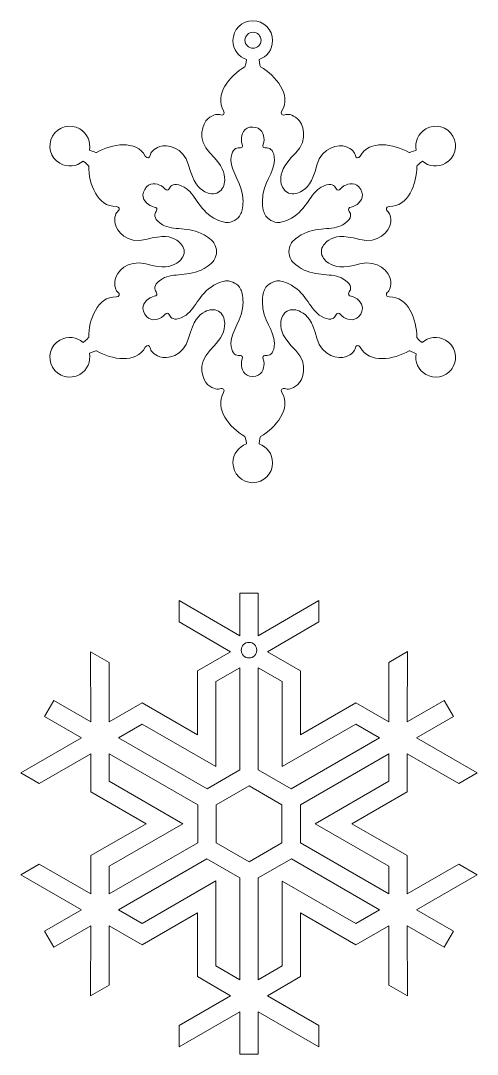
# Model space of a CAD drawing. Header units: millimetres. Extents: x -103 to 102, y -103 to 103.
# Drawn here: x -102.5 to -69.9, y -102.3 to -28.3 of the extents above; entities that cross this region are included whole.
import ezdxf

# ---------------------------------------------------------------- set-up
doc = ezdxf.new("R2010")
doc.units = ezdxf.units.MM
doc.header["$MEASUREMENT"] = 0
doc.layers.add('layer 1', color=7, linetype='Continuous')

msp = doc.modelspace()

# ---------------------------------------------------------------- linework, layer by layer
at = {"layer": 'layer 1', "color": 137, "lineweight": 9}
for points, knots in [([(-86.3741, -31.0739), (-86.4205, -31.3777), (-86.4593, -31.5846), (-86.4846, -31.5988), (-86.4846, -31.5988), (-87.5818, -32.2351), (-88.7035, -33.5896), (-88.008, -34.7518), (-88.008, -34.7518), (-87.8699, -34.9827), (-88.092, -35.0877), (-88.2087, -35.0363), (-88.2087, -35.0363), (-88.4014, -34.9516), (-88.7454, -34.9898), (-89.1282, -35.3116), (-89.1282, -35.3116), (-89.5085, -35.6318), (-89.9495, -36.7865), (-88.9974, -37.7571), (-88.9974, -37.7571), (-88.0454, -38.7278), (-87.9271, -39.1447), (-87.9333, -39.7172), (-87.9333, -39.7172), (-87.9369, -40.0288), (-88.0953, -40.4138), (-88.3779, -40.58), (-88.3779, -40.58), (-88.6602, -40.7463), (-89.0757, -40.6864), (-89.3473, -40.5334), (-89.3473, -40.5334), (-89.8461, -40.2526), (-90.1481, -39.9418), (-90.5127, -38.6319), (-90.5127, -38.6319), (-90.8774, -37.3221), (-92.0979, -37.1266), (-92.5651, -37.2959), (-92.5651, -37.2959), (-93.0354, -37.4664), (-93.2405, -37.7453), (-93.2634, -37.9546), (-93.2634, -37.9546), (-93.2772, -38.0812), (-93.4793, -38.2212), (-93.6102, -37.9859), (-93.6102, -37.9859), (-94.2688, -36.8028), (-96.0028, -37.0968), (-97.1024, -37.729), (-97.1024, -37.729), (-97.1274, -37.7437), (-97.326, -37.6739), (-97.6122, -37.5621), (-97.6122, -37.5621), (-97.493, -36.9787), (-97.7538, -36.3617), (-98.2996, -36.0466), (-98.2996, -36.0466), (-98.9815, -35.6528), (-99.8495, -35.8799), (-100.2432, -36.5618), (-100.2432, -36.5618), (-100.6369, -37.2437), (-100.3996, -38.1091), (-99.7177, -38.5027), (-99.7177, -38.5027), (-99.172, -38.8177), (-98.5071, -38.7351), (-98.0615, -38.34), (-98.0615, -38.34), (-97.8215, -38.5321), (-97.6618, -38.6693), (-97.662, -38.6983), (-97.662, -38.6983), (-97.6598, -39.9666), (-97.0476, -41.6152), (-95.6934, -41.5942), (-95.6934, -41.5942), (-95.4243, -41.59), (-95.4444, -41.8349), (-95.5472, -41.9103), (-95.5472, -41.9103), (-95.717, -42.0348), (-95.8561, -42.3518), (-95.7684, -42.8441), (-95.7684, -42.8441), (-95.6815, -43.3336), (-94.902, -44.2928), (-93.5852, -43.9537), (-93.5852, -43.9537), (-92.2686, -43.6147), (-91.8484, -43.7206), (-91.3559, -44.0124), (-91.3559, -44.0124), (-91.0877, -44.171), (-90.8335, -44.5009), (-90.8308, -44.8287), (-90.8308, -44.8287), (-90.828, -45.1563), (-91.0877, -45.4862), (-91.3559, -45.6449), (-91.3559, -45.6449), (-91.8484, -45.9365), (-92.2686, -46.0426), (-93.5852, -45.7034), (-93.5852, -45.7034), (-94.902, -45.3642), (-95.6814, -46.3236), (-95.7684, -46.813), (-95.7684, -46.813), (-95.8561, -47.3053), (-95.717, -47.6224), (-95.5472, -47.7467), (-95.5472, -47.7467), (-95.4444, -47.8223), (-95.4243, -48.0671), (-95.6935, -48.0629), (-95.6935, -48.0629), (-97.0476, -48.0417), (-97.6598, -49.6904), (-97.6621, -50.9587), (-97.6621, -50.9587), (-97.6619, -50.9878), (-97.8216, -51.1248), (-98.0617, -51.3169), (-98.0617, -51.3169), (-98.5071, -50.9221), (-99.172, -50.8393), (-99.7177, -51.1544), (-99.7177, -51.1544), (-100.3996, -51.5481), (-100.637, -52.4134), (-100.2433, -53.0953), (-100.2433, -53.0953), (-99.8497, -53.7771), (-98.9816, -54.0042), (-98.2996, -53.6105), (-98.2996, -53.6105), (-97.754, -53.2954), (-97.4931, -52.6782), (-97.6123, -52.0949), (-97.6123, -52.0949), (-97.326, -51.9832), (-97.1275, -51.9135), (-97.1025, -51.9281), (-97.1025, -51.9281), (-96.0028, -52.5603), (-94.2689, -52.8543), (-93.6102, -51.6712), (-93.6102, -51.6712), (-93.4794, -51.4358), (-93.2772, -51.5759), (-93.2634, -51.7026), (-93.2634, -51.7026), (-93.2405, -51.9119), (-93.0355, -52.1908), (-92.5653, -52.3611), (-92.5653, -52.3611), (-92.098, -52.5305), (-90.8774, -52.3351), (-90.5127, -51.0253), (-90.5127, -51.0253), (-90.1481, -49.7154), (-89.8462, -49.4047), (-89.3473, -49.1237), (-89.3473, -49.1237), (-89.0758, -48.9708), (-88.6631, -48.9155), (-88.3779, -49.0771), (-88.3779, -49.0771), (-88.0926, -49.2387), (-87.9369, -49.6285), (-87.9333, -49.9401), (-87.9333, -49.9401), (-87.9272, -50.5124), (-88.0455, -50.9294), (-88.9974, -51.9001), (-88.9974, -51.9001), (-89.9495, -52.8707), (-89.5085, -54.0255), (-89.1282, -54.3456), (-89.1282, -54.3456), (-88.7454, -54.6674), (-88.4015, -54.7058), (-88.2087, -54.621), (-88.2087, -54.621), (-88.092, -54.5695), (-87.8699, -54.6746), (-88.0082, -54.9056), (-88.0082, -54.9056), (-88.7035, -56.0675), (-87.5818, -57.4221), (-86.4846, -58.0584), (-86.4846, -58.0584), (-86.4593, -58.0726), (-86.4205, -58.2795), (-86.3741, -58.5834), (-86.3741, -58.5834), (-86.9389, -58.7718), (-87.343, -59.3064), (-87.343, -59.9364), (-87.343, -59.9364), (-87.343, -60.7237), (-86.7123, -61.362), (-85.9248, -61.362), (-85.9248, -61.362), (-85.1376, -61.362), (-84.5069, -60.7237), (-84.5069, -59.9364), (-84.5069, -59.9364), (-84.5069, -59.3064), (-84.9109, -58.7718), (-85.4758, -58.5834), (-85.4758, -58.5834), (-85.4294, -58.2795), (-85.3905, -58.0726), (-85.3653, -58.0584), (-85.3653, -58.0584), (-84.2681, -57.4221), (-83.1462, -56.0675), (-83.8417, -54.9056), (-83.8417, -54.9056), (-83.9799, -54.6746), (-83.7577, -54.5695), (-83.641, -54.621), (-83.641, -54.621), (-83.4482, -54.7058), (-83.1043, -54.6674), (-82.7217, -54.3456), (-82.7217, -54.3456), (-82.3413, -54.0255), (-81.9004, -52.8707), (-82.8524, -51.9001), (-82.8524, -51.9001), (-83.8044, -50.9294), (-83.9225, -50.5124), (-83.9164, -49.9401), (-83.9164, -49.9401), (-83.913, -49.6285), (-83.7571, -49.2387), (-83.472, -49.0771), (-83.472, -49.0771), (-83.1868, -48.9155), (-82.7741, -48.9708), (-82.5025, -49.1237), (-82.5025, -49.1237), (-82.0036, -49.4047), (-81.7016, -49.7154), (-81.3371, -51.0253), (-81.3371, -51.0253), (-80.9723, -52.3351), (-79.7519, -52.5305), (-79.2845, -52.3611), (-79.2845, -52.3611), (-78.8144, -52.1908), (-78.6094, -51.9119), (-78.5865, -51.7026), (-78.5865, -51.7026), (-78.5725, -51.5759), (-78.3705, -51.4358), (-78.2394, -51.6712), (-78.2394, -51.6712), (-77.5808, -52.8543), (-75.847, -52.5603), (-74.7474, -51.9281), (-74.7474, -51.9281), (-74.7221, -51.9132), (-74.5254, -51.9962), (-74.2436, -52.127), (-74.2436, -52.127), (-74.3471, -52.7008), (-74.0858, -53.3012), (-73.55, -53.6105), (-73.55, -53.6105), (-72.9271, -53.9702), (-72.1485, -53.8115), (-71.7186, -53.2614), (-71.7186, -53.2614), (-71.7186, -53.2614), (-71.7185, -53.2614), (-71.7185, -53.2614), (-71.7185, -53.2614), (-71.7185, -53.2614), (-71.7185, -53.2612), (-71.7185, -53.2612), (-71.7185, -53.2612), (-71.6781, -53.2093), (-71.6405, -53.1541), (-71.6065, -53.0953), (-71.6065, -53.0953), (-71.2128, -52.4134), (-71.4503, -51.5481), (-72.1321, -51.1544), (-72.1321, -51.1544), (-72.6876, -50.8338), (-73.3666, -50.9251), (-73.812, -51.3385), (-73.812, -51.3385), (-74.038, -51.133), (-74.188, -50.9875), (-74.1878, -50.9587), (-74.1878, -50.9587), (-74.19, -49.6904), (-74.8023, -48.0417), (-76.1564, -48.0629), (-76.1564, -48.0629), (-76.4256, -48.0671), (-76.4055, -47.8223), (-76.3025, -47.7467), (-76.3025, -47.7467), (-76.1327, -47.6224), (-75.9938, -47.3053), (-76.0814, -46.813), (-76.0814, -46.813), (-76.1683, -46.3236), (-76.9478, -45.3642), (-78.2645, -45.7034), (-78.2645, -45.7034), (-79.5812, -46.0426), (-80.0013, -45.9365), (-80.494, -45.6449), (-80.494, -45.6449), (-80.7622, -45.4862), (-81.0217, -45.1563), (-81.0191, -44.8287), (-81.0191, -44.8287), (-81.0163, -44.5009), (-80.7622, -44.171), (-80.494, -44.0124), (-80.494, -44.0124), (-80.0013, -43.7206), (-79.5812, -43.6147), (-78.2645, -43.9537), (-78.2645, -43.9537), (-76.9478, -44.2928), (-76.1683, -43.3336), (-76.0814, -42.8441), (-76.0814, -42.8441), (-75.9938, -42.3518), (-76.1329, -42.0348), (-76.3027, -41.9103), (-76.3027, -41.9103), (-76.4055, -41.8349), (-76.4256, -41.59), (-76.1565, -41.5942), (-76.1565, -41.5942), (-74.8023, -41.6152), (-74.1901, -39.9666), (-74.1878, -38.6983), (-74.1878, -38.6983), (-74.188, -38.6693), (-74.0284, -38.5322), (-73.7883, -38.34), (-73.7883, -38.34), (-73.3428, -38.7351), (-72.6777, -38.8177), (-72.1321, -38.5027), (-72.1321, -38.5027), (-71.4503, -38.1091), (-71.2128, -37.2437), (-71.6067, -36.5618), (-71.6067, -36.5618), (-72.0003, -35.8799), (-72.8684, -35.6528), (-73.5501, -36.0466), (-73.5501, -36.0466), (-74.0958, -36.3617), (-74.3568, -36.9787), (-74.2375, -37.5621), (-74.2375, -37.5621), (-74.5239, -37.6739), (-74.7225, -37.7437), (-74.7475, -37.729), (-74.7475, -37.729), (-75.847, -37.0968), (-77.5809, -36.8028), (-78.2396, -37.9859), (-78.2396, -37.9859), (-78.3706, -38.2212), (-78.5726, -38.0812), (-78.5865, -37.9546), (-78.5865, -37.9546), (-78.6094, -37.7453), (-78.8145, -37.4664), (-79.2845, -37.2959), (-79.2845, -37.2959), (-79.752, -37.1266), (-80.9724, -37.3221), (-81.3371, -38.6319), (-81.3371, -38.6319), (-81.7017, -39.9418), (-82.0036, -40.2526), (-82.5025, -40.5334), (-82.5025, -40.5334), (-82.7741, -40.6864), (-83.1896, -40.7463), (-83.472, -40.58), (-83.472, -40.58), (-83.7545, -40.4138), (-83.913, -40.0288), (-83.9164, -39.7172), (-83.9164, -39.7172), (-83.9225, -39.1447), (-83.8045, -38.7278), (-82.8524, -37.7571), (-82.8524, -37.7571), (-81.9004, -36.7865), (-82.3413, -35.6318), (-82.7217, -35.3116), (-82.7217, -35.3116), (-83.1044, -34.9898), (-83.4484, -34.9516), (-83.641, -35.0363), (-83.641, -35.0363), (-83.7577, -35.0877), (-83.9799, -34.9827), (-83.8418, -34.7518), (-83.8418, -34.7518), (-83.1464, -33.5896), (-84.2681, -32.2351), (-85.3653, -31.5988), (-85.3653, -31.5988), (-85.3905, -31.5846), (-85.4294, -31.3777), (-85.4758, -31.0739), (-85.4758, -31.0739), (-84.9108, -30.8855), (-84.5069, -30.3509), (-84.5069, -29.7209), (-84.5069, -29.7209), (-84.5069, -28.9336), (-85.1376, -28.2953), (-85.9248, -28.2953), (-85.9248, -28.2953), (-86.7123, -28.2953), (-87.3429, -28.9336), (-87.3429, -29.7209), (-87.3429, -29.7209), (-87.3429, -30.3509), (-86.9389, -30.8855), (-86.3741, -31.0739)], [0, 0, 0, 0, 0.0089286, 0.0089286, 0.0089286, 0.0089286, 0.0178571, 0.0178571, 0.0178571, 0.0178571, 0.0267857, 0.0267857, 0.0267857, 0.0267857, 0.0357143, 0.0357143, 0.0357143, 0.0357143, 0.0446429, 0.0446429, 0.0446429, 0.0446429, 0.0535714, 0.0535714, 0.0535714, 0.0535714, 0.0625, 0.0625, 0.0625, 0.0625, 0.0714286, 0.0714286, 0.0714286, 0.0714286, 0.0803571, 0.0803571, 0.0803571, 0.0803571, 0.0892857, 0.0892857, 0.0892857, 0.0892857, 0.0982143, 0.0982143, 0.0982143, 0.0982143, 0.1071429, 0.1071429, 0.1071429, 0.1071429, 0.1160714, 0.1160714, 0.1160714, 0.1160714, 0.125, 0.125, 0.125, 0.125, 0.1339286, 0.1339286, 0.1339286, 0.1339286, 0.1428571, 0.1428571, 0.1428571, 0.1428571, 0.1517857, 0.1517857, 0.1517857, 0.1517857, 0.1607143, 0.1607143, 0.1607143, 0.1607143, 0.1696429, 0.1696429, 0.1696429, 0.1696429, 0.1785714, 0.1785714, 0.1785714, 0.1785714, 0.1875, 0.1875, 0.1875, 0.1875, 0.1964286, 0.1964286, 0.1964286, 0.1964286, 0.2053571, 0.2053571, 0.2053571, 0.2053571, 0.2142857, 0.2142857, 0.2142857, 0.2142857, 0.2232143, 0.2232143, 0.2232143, 0.2232143, 0.2321429, 0.2321429, 0.2321429, 0.2321429, 0.2410714, 0.2410714, 0.2410714, 0.2410714, 0.25, 0.25, 0.25, 0.25, 0.2589286, 0.2589286, 0.2589286, 0.2589286, 0.2678571, 0.2678571, 0.2678571, 0.2678571, 0.2767857, 0.2767857, 0.2767857, 0.2767857, 0.2857143, 0.2857143, 0.2857143, 0.2857143, 0.2946429, 0.2946429, 0.2946429, 0.2946429, 0.3035714, 0.3035714, 0.3035714, 0.3035714, 0.3125, 0.3125, 0.3125, 0.3125, 0.3214286, 0.3214286, 0.3214286, 0.3214286, 0.3303571, 0.3303571, 0.3303571, 0.3303571, 0.3392857, 0.3392857, 0.3392857, 0.3392857, 0.3482143, 0.3482143, 0.3482143, 0.3482143, 0.3571429, 0.3571429, 0.3571429, 0.3571429, 0.3660714, 0.3660714, 0.3660714, 0.3660714, 0.375, 0.375, 0.375, 0.375, 0.3839286, 0.3839286, 0.3839286, 0.3839286, 0.3928571, 0.3928571, 0.3928571, 0.3928571, 0.4017857, 0.4017857, 0.4017857, 0.4017857, 0.4107143, 0.4107143, 0.4107143, 0.4107143, 0.4196429, 0.4196429, 0.4196429, 0.4196429, 0.4285714, 0.4285714, 0.4285714, 0.4285714, 0.4375, 0.4375, 0.4375, 0.4375, 0.4464286, 0.4464286, 0.4464286, 0.4464286, 0.4553571, 0.4553571, 0.4553571, 0.4553571, 0.4642857, 0.4642857, 0.4642857, 0.4642857, 0.4732143, 0.4732143, 0.4732143, 0.4732143, 0.4821429, 0.4821429, 0.4821429, 0.4821429, 0.4910714, 0.4910714, 0.4910714, 0.4910714, 0.5, 0.5, 0.5, 0.5, 0.5089286, 0.5089286, 0.5089286, 0.5089286, 0.5178571, 0.5178571, 0.5178571, 0.5178571, 0.5267857, 0.5267857, 0.5267857, 0.5267857, 0.5357143, 0.5357143, 0.5357143, 0.5357143, 0.5446429, 0.5446429, 0.5446429, 0.5446429, 0.5535714, 0.5535714, 0.5535714, 0.5535714, 0.5625, 0.5625, 0.5625, 0.5625, 0.5714286, 0.5714286, 0.5714286, 0.5714286, 0.5803571, 0.5803571, 0.5803571, 0.5803571, 0.5892857, 0.5892857, 0.5892857, 0.5892857, 0.5982143, 0.5982143, 0.5982143, 0.5982143, 0.6071429, 0.6071429, 0.6071429, 0.6071429, 0.6160714, 0.6160714, 0.6160714, 0.6160714, 0.625, 0.625, 0.625, 0.625, 0.6339286, 0.6339286, 0.6339286, 0.6339286, 0.6428571, 0.6428571, 0.6428571, 0.6428571, 0.6517857, 0.6517857, 0.6517857, 0.6517857, 0.6607143, 0.6607143, 0.6607143, 0.6607143, 0.6696429, 0.6696429, 0.6696429, 0.6696429, 0.6785714, 0.6785714, 0.6785714, 0.6785714, 0.6875, 0.6875, 0.6875, 0.6875, 0.6964286, 0.6964286, 0.6964286, 0.6964286, 0.7053571, 0.7053571, 0.7053571, 0.7053571, 0.7142857, 0.7142857, 0.7142857, 0.7142857, 0.7232143, 0.7232143, 0.7232143, 0.7232143, 0.7321429, 0.7321429, 0.7321429, 0.7321429, 0.7410714, 0.7410714, 0.7410714, 0.7410714, 0.75, 0.75, 0.75, 0.75, 0.7589286, 0.7589286, 0.7589286, 0.7589286, 0.7678571, 0.7678571, 0.7678571, 0.7678571, 0.7767857, 0.7767857, 0.7767857, 0.7767857, 0.7857143, 0.7857143, 0.7857143, 0.7857143, 0.7946429, 0.7946429, 0.7946429, 0.7946429, 0.8035714, 0.8035714, 0.8035714, 0.8035714, 0.8125, 0.8125, 0.8125, 0.8125, 0.8214286, 0.8214286, 0.8214286, 0.8214286, 0.8303571, 0.8303571, 0.8303571, 0.8303571, 0.8392857, 0.8392857, 0.8392857, 0.8392857, 0.8482143, 0.8482143, 0.8482143, 0.8482143, 0.8571429, 0.8571429, 0.8571429, 0.8571429, 0.8660714, 0.8660714, 0.8660714, 0.8660714, 0.875, 0.875, 0.875, 0.875, 0.8839286, 0.8839286, 0.8839286, 0.8839286, 0.8928571, 0.8928571, 0.8928571, 0.8928571, 0.9017857, 0.9017857, 0.9017857, 0.9017857, 0.9107143, 0.9107143, 0.9107143, 0.9107143, 0.9196429, 0.9196429, 0.9196429, 0.9196429, 0.9285714, 0.9285714, 0.9285714, 0.9285714, 0.9375, 0.9375, 0.9375, 0.9375, 0.9464286, 0.9464286, 0.9464286, 0.9464286, 0.9553571, 0.9553571, 0.9553571, 0.9553571, 0.9642857, 0.9642857, 0.9642857, 0.9642857, 0.9732143, 0.9732143, 0.9732143, 0.9732143, 0.9821429, 0.9821429, 0.9821429, 0.9821429, 1, 1, 1, 1]), ([(-85.9076, -29.1244), (-85.5911, -29.1244), (-85.3344, -29.3811), (-85.3344, -29.6976), (-85.3344, -29.6976), (-85.3344, -30.0142), (-85.5911, -30.2707), (-85.9076, -30.2707), (-85.9076, -30.2707), (-86.2242, -30.2707), (-86.4809, -30.0142), (-86.4809, -29.6976), (-86.4809, -29.6976), (-86.4809, -29.3811), (-86.2242, -29.1244), (-85.9076, -29.1244)], [0, 0, 0, 0, 0.2, 0.2, 0.2, 0.2, 0.4, 0.4, 0.4, 0.4, 0.6, 0.6, 0.6, 0.6, 1, 1, 1, 1]), ([(-83.18, -45.417), (-83.18, -45.417), (-83.18, -45.417), (-83.18, -45.417), (-83.18, -45.417), (-83.1102, -45.5276), (-82.8726, -45.796), (-82.4594, -46.0324), (-82.4594, -46.0324), (-81.3362, -46.6756), (-80.2542, -46.2998), (-79.475, -46.7621), (-79.475, -46.7621), (-78.901, -47.1028), (-78.8638, -47.436), (-78.9776, -47.6366), (-78.9776, -47.6366), (-79.0355, -47.7389), (-79.1065, -47.8295), (-79.0646, -47.922), (-79.0646, -47.922), (-79.0132, -48.0356), (-78.8161, -48.0024), (-78.5912, -48.1311), (-78.5912, -48.1311), (-78.2556, -48.3229), (-77.8763, -48.7328), (-78.2023, -49.2899), (-78.2023, -49.2899), (-78.5284, -49.8472), (-79.0663, -49.7272), (-79.4002, -49.5326), (-79.4002, -49.5326), (-79.6242, -49.4019), (-79.694, -49.2149), (-79.8182, -49.227), (-79.8182, -49.227), (-79.9191, -49.237), (-79.9622, -49.3438), (-80.0217, -49.4449), (-80.0217, -49.4449), (-80.1386, -49.6441), (-80.4457, -49.7785), (-81.0277, -49.4516), (-81.0277, -49.4516), (-81.8178, -49.008), (-82.0333, -47.883), (-83.1518, -47.2319), (-83.1518, -47.2319), (-83.5634, -46.9924), (-83.9146, -46.9208), (-84.0452, -46.9155), (-84.0452, -46.9155), (-84.2544, -46.9071), (-84.4579, -46.9726), (-84.6347, -47.0714), (-84.6347, -47.0714), (-84.8112, -47.1704), (-84.967, -47.3185), (-85.0644, -47.504), (-85.0644, -47.504), (-85.1251, -47.6198), (-85.2388, -47.9598), (-85.2371, -48.4357), (-85.2371, -48.4357), (-85.2324, -49.73), (-84.366, -50.4793), (-84.3768, -51.3852), (-84.3768, -51.3852), (-84.3849, -52.0527), (-84.6548, -52.2516), (-84.8855, -52.2531), (-84.8855, -52.2531), (-85.003, -52.2542), (-85.1169, -52.238), (-85.1761, -52.3205), (-85.1761, -52.3205), (-85.2486, -52.4219), (-85.1214, -52.5759), (-85.1204, -52.8351), (-85.1204, -52.8351), (-85.1188, -53.2216), (-85.2839, -53.7551), (-85.9296, -53.7514), (-85.9296, -53.7514), (-86.575, -53.7474), (-86.7403, -53.2217), (-86.7387, -52.8351), (-86.7387, -52.8351), (-86.7376, -52.5759), (-86.6104, -52.4219), (-86.683, -52.3205), (-86.683, -52.3205), (-86.7421, -52.238), (-86.8561, -52.2542), (-86.9736, -52.2531), (-86.9736, -52.2531), (-87.2043, -52.2516), (-87.4743, -52.0527), (-87.4822, -51.3852), (-87.4822, -51.3852), (-87.4931, -50.4793), (-86.6266, -49.73), (-86.622, -48.4357), (-86.622, -48.4357), (-86.6202, -47.9598), (-86.7339, -47.6198), (-86.7947, -47.504), (-86.7947, -47.504), (-86.8921, -47.3185), (-87.0504, -47.175), (-87.2245, -47.0714), (-87.2245, -47.0714), (-87.3985, -46.9681), (-87.6047, -46.9071), (-87.814, -46.9155), (-87.814, -46.9155), (-87.9445, -46.9208), (-88.2959, -46.9924), (-88.7073, -47.2319), (-88.7073, -47.2319), (-89.8257, -47.8831), (-90.0414, -49.008), (-90.8314, -49.4516), (-90.8314, -49.4516), (-91.4133, -49.7785), (-91.7205, -49.6441), (-91.8375, -49.4451), (-91.8375, -49.4451), (-91.8969, -49.3438), (-91.94, -49.237), (-92.041, -49.227), (-92.041, -49.227), (-92.1651, -49.2149), (-92.2348, -49.4021), (-92.4588, -49.5326), (-92.4588, -49.5326), (-92.7928, -49.7273), (-93.3374, -49.8509), (-93.6568, -49.29), (-93.6568, -49.29), (-93.9762, -48.7288), (-93.6035, -48.3231), (-93.2679, -48.1311), (-93.2679, -48.1311), (-93.043, -48.0025), (-92.8459, -48.0356), (-92.7945, -47.9222), (-92.7945, -47.9222), (-92.7525, -47.8295), (-92.8234, -47.739), (-92.8815, -47.6368), (-92.8815, -47.6368), (-92.9954, -47.4361), (-92.9581, -47.1028), (-92.3841, -46.7621), (-92.3841, -46.7621), (-91.6048, -46.2998), (-90.523, -46.6756), (-89.3997, -46.0324), (-89.3997, -46.0324), (-88.9866, -45.796), (-88.7489, -45.5276), (-88.6791, -45.417), (-88.6791, -45.417), (-88.5672, -45.2401), (-88.522, -45.0311), (-88.5194, -44.8287), (-88.5194, -44.8287), (-88.5167, -44.6261), (-88.5672, -44.4171), (-88.6791, -44.2402), (-88.6791, -44.2402), (-88.7489, -44.1296), (-88.9866, -43.8613), (-89.3997, -43.6248), (-89.3997, -43.6248), (-90.5229, -42.9817), (-91.6048, -43.3574), (-92.384, -42.8949), (-92.384, -42.8949), (-92.9581, -42.5544), (-92.9954, -42.2213), (-92.8815, -42.0206), (-92.8815, -42.0206), (-92.8234, -41.9183), (-92.7525, -41.8277), (-92.7945, -41.7352), (-92.7945, -41.7352), (-92.8459, -41.6217), (-93.043, -41.6548), (-93.2679, -41.5261), (-93.2679, -41.5261), (-93.6035, -41.3343), (-93.983, -40.9245), (-93.6568, -40.3673), (-93.6568, -40.3673), (-93.3307, -39.8102), (-92.7928, -39.9301), (-92.4588, -40.1246), (-92.4588, -40.1246), (-92.2348, -40.2551), (-92.1651, -40.4423), (-92.041, -40.4301), (-92.041, -40.4301), (-91.94, -40.4203), (-91.8969, -40.3134), (-91.8375, -40.2122), (-91.8375, -40.2122), (-91.7205, -40.0132), (-91.4134, -39.8789), (-90.8314, -40.2057), (-90.8314, -40.2057), (-90.0414, -40.6492), (-89.8257, -41.7741), (-88.7073, -42.4253), (-88.7073, -42.4253), (-88.2959, -42.6648), (-87.9445, -42.7364), (-87.814, -42.7417), (-87.814, -42.7417), (-87.6048, -42.7501), (-87.4011, -42.6846), (-87.2245, -42.5857), (-87.2245, -42.5857), (-87.048, -42.4867), (-86.8921, -42.3386), (-86.7947, -42.1533), (-86.7947, -42.1533), (-86.7339, -42.0376), (-86.6203, -41.6974), (-86.622, -41.2215), (-86.622, -41.2215), (-86.6266, -39.9272), (-87.4931, -39.1779), (-87.4822, -38.272), (-87.4822, -38.272), (-87.4743, -37.6046), (-87.2043, -37.4057), (-86.9736, -37.4041), (-86.9736, -37.4041), (-86.8561, -37.4032), (-86.7421, -37.4193), (-86.683, -37.3367), (-86.683, -37.3367), (-86.6104, -37.2354), (-86.7376, -37.0813), (-86.7387, -36.8222), (-86.7387, -36.8222), (-86.7403, -36.4356), (-86.575, -35.9021), (-85.9296, -35.9058), (-85.9296, -35.9058), (-85.2839, -35.9098), (-85.1189, -36.4356), (-85.1204, -36.8222), (-85.1204, -36.8222), (-85.1214, -37.0813), (-85.2486, -37.2354), (-85.1761, -37.3367), (-85.1761, -37.3367), (-85.1169, -37.4193), (-85.003, -37.4032), (-84.8855, -37.4041), (-84.8855, -37.4041), (-84.6549, -37.4057), (-84.3849, -37.6046), (-84.3768, -38.272), (-84.3768, -38.272), (-84.366, -39.1779), (-85.2324, -39.9272), (-85.2371, -41.2215), (-85.2371, -41.2215), (-85.2389, -41.6974), (-85.1251, -42.0376), (-85.0644, -42.1533), (-85.0644, -42.1533), (-84.967, -42.3386), (-84.8085, -42.4822), (-84.6347, -42.5857), (-84.6347, -42.5857), (-84.4607, -42.6891), (-84.2544, -42.7501), (-84.0452, -42.7417), (-84.0452, -42.7417), (-83.9146, -42.7364), (-83.5634, -42.6648), (-83.1518, -42.4253), (-83.1518, -42.4253), (-82.0335, -41.7741), (-81.8178, -40.6492), (-81.0277, -40.2055), (-81.0277, -40.2055), (-80.4458, -39.8788), (-80.1387, -40.0131), (-80.0217, -40.2122), (-80.0217, -40.2122), (-79.9622, -40.3133), (-79.9192, -40.4203), (-79.8182, -40.4301), (-79.8182, -40.4301), (-79.6942, -40.4423), (-79.6242, -40.2551), (-79.4004, -40.1245), (-79.4004, -40.1245), (-79.0664, -39.9299), (-78.5218, -39.8062), (-78.2023, -40.3672), (-78.2023, -40.3672), (-77.8829, -40.9282), (-78.2556, -41.3342), (-78.5912, -41.526), (-78.5912, -41.526), (-78.8162, -41.6548), (-79.0133, -41.6216), (-79.0646, -41.735), (-79.0646, -41.735), (-79.1067, -41.8277), (-79.0355, -41.9182), (-78.9776, -42.0204), (-78.9776, -42.0204), (-78.8638, -42.2211), (-78.901, -42.5544), (-79.475, -42.8949), (-79.475, -42.8949), (-80.2543, -43.3572), (-81.3362, -42.9817), (-82.4594, -43.6247), (-82.4594, -43.6247), (-82.8726, -43.8613), (-83.1102, -44.1296), (-83.18, -44.2402), (-83.18, -44.2402), (-83.292, -44.4171), (-83.3371, -44.6261), (-83.3397, -44.8287), (-83.3397, -44.8287), (-83.3424, -45.0311), (-83.292, -45.2401), (-83.18, -45.417)], [0, 0, 0, 0, 0.0116279, 0.0116279, 0.0116279, 0.0116279, 0.0232558, 0.0232558, 0.0232558, 0.0232558, 0.0348837, 0.0348837, 0.0348837, 0.0348837, 0.0465116, 0.0465116, 0.0465116, 0.0465116, 0.0581395, 0.0581395, 0.0581395, 0.0581395, 0.0697674, 0.0697674, 0.0697674, 0.0697674, 0.0813953, 0.0813953, 0.0813953, 0.0813953, 0.0930233, 0.0930233, 0.0930233, 0.0930233, 0.1046512, 0.1046512, 0.1046512, 0.1046512, 0.1162791, 0.1162791, 0.1162791, 0.1162791, 0.127907, 0.127907, 0.127907, 0.127907, 0.1395349, 0.1395349, 0.1395349, 0.1395349, 0.1511628, 0.1511628, 0.1511628, 0.1511628, 0.1627907, 0.1627907, 0.1627907, 0.1627907, 0.1744186, 0.1744186, 0.1744186, 0.1744186, 0.1860465, 0.1860465, 0.1860465, 0.1860465, 0.1976744, 0.1976744, 0.1976744, 0.1976744, 0.2093023, 0.2093023, 0.2093023, 0.2093023, 0.2209302, 0.2209302, 0.2209302, 0.2209302, 0.2325581, 0.2325581, 0.2325581, 0.2325581, 0.244186, 0.244186, 0.244186, 0.244186, 0.255814, 0.255814, 0.255814, 0.255814, 0.2674419, 0.2674419, 0.2674419, 0.2674419, 0.2790698, 0.2790698, 0.2790698, 0.2790698, 0.2906977, 0.2906977, 0.2906977, 0.2906977, 0.3023256, 0.3023256, 0.3023256, 0.3023256, 0.3139535, 0.3139535, 0.3139535, 0.3139535, 0.3255814, 0.3255814, 0.3255814, 0.3255814, 0.3372093, 0.3372093, 0.3372093, 0.3372093, 0.3488372, 0.3488372, 0.3488372, 0.3488372, 0.3604651, 0.3604651, 0.3604651, 0.3604651, 0.372093, 0.372093, 0.372093, 0.372093, 0.3837209, 0.3837209, 0.3837209, 0.3837209, 0.3953488, 0.3953488, 0.3953488, 0.3953488, 0.4069767, 0.4069767, 0.4069767, 0.4069767, 0.4186047, 0.4186047, 0.4186047, 0.4186047, 0.4302326, 0.4302326, 0.4302326, 0.4302326, 0.4418605, 0.4418605, 0.4418605, 0.4418605, 0.4534884, 0.4534884, 0.4534884, 0.4534884, 0.4651163, 0.4651163, 0.4651163, 0.4651163, 0.4767442, 0.4767442, 0.4767442, 0.4767442, 0.4883721, 0.4883721, 0.4883721, 0.4883721, 0.5, 0.5, 0.5, 0.5, 0.5116279, 0.5116279, 0.5116279, 0.5116279, 0.5232558, 0.5232558, 0.5232558, 0.5232558, 0.5348837, 0.5348837, 0.5348837, 0.5348837, 0.5465116, 0.5465116, 0.5465116, 0.5465116, 0.5581395, 0.5581395, 0.5581395, 0.5581395, 0.5697674, 0.5697674, 0.5697674, 0.5697674, 0.5813953, 0.5813953, 0.5813953, 0.5813953, 0.5930233, 0.5930233, 0.5930233, 0.5930233, 0.6046512, 0.6046512, 0.6046512, 0.6046512, 0.6162791, 0.6162791, 0.6162791, 0.6162791, 0.627907, 0.627907, 0.627907, 0.627907, 0.6395349, 0.6395349, 0.6395349, 0.6395349, 0.6511628, 0.6511628, 0.6511628, 0.6511628, 0.6627907, 0.6627907, 0.6627907, 0.6627907, 0.6744186, 0.6744186, 0.6744186, 0.6744186, 0.6860465, 0.6860465, 0.6860465, 0.6860465, 0.6976744, 0.6976744, 0.6976744, 0.6976744, 0.7093023, 0.7093023, 0.7093023, 0.7093023, 0.7209302, 0.7209302, 0.7209302, 0.7209302, 0.7325581, 0.7325581, 0.7325581, 0.7325581, 0.744186, 0.744186, 0.744186, 0.744186, 0.755814, 0.755814, 0.755814, 0.755814, 0.7674419, 0.7674419, 0.7674419, 0.7674419, 0.7790698, 0.7790698, 0.7790698, 0.7790698, 0.7906977, 0.7906977, 0.7906977, 0.7906977, 0.8023256, 0.8023256, 0.8023256, 0.8023256, 0.8139535, 0.8139535, 0.8139535, 0.8139535, 0.8255814, 0.8255814, 0.8255814, 0.8255814, 0.8372093, 0.8372093, 0.8372093, 0.8372093, 0.8488372, 0.8488372, 0.8488372, 0.8488372, 0.8604651, 0.8604651, 0.8604651, 0.8604651, 0.872093, 0.872093, 0.872093, 0.872093, 0.8837209, 0.8837209, 0.8837209, 0.8837209, 0.8953488, 0.8953488, 0.8953488, 0.8953488, 0.9069767, 0.9069767, 0.9069767, 0.9069767, 0.9186047, 0.9186047, 0.9186047, 0.9186047, 0.9302326, 0.9302326, 0.9302326, 0.9302326, 0.9418605, 0.9418605, 0.9418605, 0.9418605, 0.9534884, 0.9534884, 0.9534884, 0.9534884, 0.9651163, 0.9651163, 0.9651163, 0.9651163, 0.9767442, 0.9767442, 0.9767442, 0.9767442, 1, 1, 1, 1])]:
    msp.add_open_spline(points, degree=3, knots=knots, dxfattribs=at)
at = {"layer": 'layer 1', "color": 115, "lineweight": 9}
for points, knots in [([(-69.863, -89.4221), (-69.863, -89.4221), (-71.1886, -88.6594), (-71.1886, -88.6594), (-71.1886, -88.6594), (-71.1886, -88.6594), (-74.8761, -90.7817), (-74.8761, -90.7817), (-74.8761, -90.7817), (-74.8761, -90.7817), (-74.8805, -88.0547), (-74.8805, -88.0547), (-74.8805, -88.0547), (-74.8805, -88.0547), (-74.8816, -88.0547), (-74.8816, -88.0547), (-74.8816, -88.0547), (-74.8816, -88.0547), (-74.8794, -88.0508), (-74.8794, -88.0508), (-74.8794, -88.0508), (-74.8794, -88.0508), (-78.8319, -85.7687), (-78.8319, -85.7687), (-78.8319, -85.7687), (-78.8319, -85.7687), (-74.8794, -83.4866), (-74.8794, -83.4866), (-74.8794, -83.4866), (-74.8794, -83.4866), (-74.8816, -83.4828), (-74.8816, -83.4828), (-74.8816, -83.4828), (-74.8816, -83.4828), (-74.8805, -83.4828), (-74.8805, -83.4828), (-74.8805, -83.4828), (-74.8805, -83.4828), (-74.8763, -80.7559), (-74.8763, -80.7559), (-74.8763, -80.7559), (-74.8763, -80.7559), (-71.1886, -82.878), (-71.1886, -82.878), (-71.1886, -82.878), (-71.1886, -82.878), (-69.8631, -82.1153), (-69.8631, -82.1153), (-69.8631, -82.1153), (-69.8631, -82.1153), (-74.2123, -79.6133), (-74.2123, -79.6133), (-74.2123, -79.6133), (-74.2123, -79.6133), (-71.5746, -78.0906), (-71.5746, -78.0906), (-71.5746, -78.0906), (-71.5746, -78.0906), (-72.2348, -76.9469), (-72.2348, -76.9469), (-72.2348, -76.9469), (-72.2348, -76.9469), (-74.8726, -78.4698), (-74.8726, -78.4698), (-74.8726, -78.4698), (-74.8726, -78.4698), (-74.8647, -73.4522), (-74.8647, -73.4522), (-74.8647, -73.4522), (-74.8647, -73.4522), (-76.188, -74.2189), (-76.188, -74.2189), (-76.188, -74.2189), (-76.188, -74.2189), (-76.1939, -78.4735), (-76.1939, -78.4735), (-76.1939, -78.4735), (-76.1939, -78.4735), (-78.5576, -77.1138), (-78.5576, -77.1138), (-78.5576, -77.1138), (-78.5576, -77.1138), (-78.5582, -77.1147), (-78.5582, -77.1147), (-78.5582, -77.1147), (-78.5582, -77.1147), (-78.5604, -77.1108), (-78.5604, -77.1108), (-78.5604, -77.1108), (-78.5604, -77.1108), (-82.5131, -79.3929), (-82.5131, -79.3929), (-82.5131, -79.3929), (-82.5131, -79.3929), (-82.5131, -74.829), (-82.5131, -74.829), (-82.5131, -74.829), (-82.5131, -74.829), (-82.5177, -74.829), (-82.5177, -74.829), (-82.5177, -74.829), (-82.5177, -74.829), (-82.5171, -74.8279), (-82.5171, -74.8279), (-82.5171, -74.8279), (-82.5171, -74.8279), (-84.8766, -73.4608), (-84.8766, -73.4608), (-84.8766, -73.4608), (-84.8766, -73.4608), (-81.195, -71.3282), (-81.195, -71.3282), (-81.195, -71.3282), (-81.195, -71.3282), (-81.1927, -69.7991), (-81.1927, -69.7991), (-81.1927, -69.7991), (-81.1927, -69.7991), (-85.534, -72.3146), (-85.534, -72.3146), (-85.534, -72.3146), (-85.534, -72.3146), (-85.534, -69.2688), (-85.534, -69.2688), (-85.534, -69.2688), (-85.534, -69.2688), (-86.8544, -69.2688), (-86.8544, -69.2688), (-86.8544, -69.2688), (-86.8544, -69.2688), (-86.8544, -72.3146), (-86.8544, -72.3146), (-86.8544, -72.3146), (-86.8544, -72.3146), (-91.1957, -69.7991), (-91.1957, -69.7991), (-91.1957, -69.7991), (-91.1957, -69.7991), (-91.1935, -71.3282), (-91.1935, -71.3282), (-91.1935, -71.3282), (-91.1935, -71.3282), (-87.5119, -73.4608), (-87.5119, -73.4608), (-87.5119, -73.4608), (-87.5119, -73.4608), (-89.8713, -74.8279), (-89.8713, -74.8279), (-89.8713, -74.8279), (-89.8713, -74.8279), (-89.8707, -74.829), (-89.8707, -74.829), (-89.8707, -74.829), (-89.8707, -74.829), (-89.8752, -74.829), (-89.8752, -74.829), (-89.8752, -74.829), (-89.8752, -74.829), (-89.8752, -79.393), (-89.8752, -79.393), (-89.8752, -79.393), (-89.8752, -79.393), (-93.828, -77.1109), (-93.828, -77.1109), (-93.828, -77.1109), (-93.828, -77.1109), (-93.8302, -77.1148), (-93.8302, -77.1148), (-93.8302, -77.1148), (-93.8302, -77.1148), (-93.8309, -77.1139), (-93.8309, -77.1139), (-93.8309, -77.1139), (-93.8309, -77.1139), (-96.1945, -78.4736), (-96.1945, -78.4736), (-96.1945, -78.4736), (-96.1945, -78.4736), (-96.2004, -74.2191), (-96.2004, -74.2191), (-96.2004, -74.2191), (-96.2004, -74.2191), (-97.5238, -73.4525), (-97.5238, -73.4525), (-97.5238, -73.4525), (-97.5238, -73.4525), (-97.5158, -78.4699), (-97.5158, -78.4699), (-97.5158, -78.4699), (-97.5158, -78.4699), (-100.1536, -76.9472), (-100.1536, -76.9472), (-100.1536, -76.9472), (-100.1536, -76.9472), (-100.8138, -78.0906), (-100.8138, -78.0906), (-100.8138, -78.0906), (-100.8138, -78.0906), (-98.176, -79.6134), (-98.176, -79.6134), (-98.176, -79.6134), (-98.176, -79.6134), (-102.5252, -82.1154), (-102.5252, -82.1154), (-102.5252, -82.1154), (-102.5252, -82.1154), (-101.1998, -82.8781), (-101.1998, -82.8781), (-101.1998, -82.8781), (-101.1998, -82.8781), (-97.5123, -80.756), (-97.5123, -80.756), (-97.5123, -80.756), (-97.5123, -80.756), (-97.5079, -83.4829), (-97.5079, -83.4829), (-97.5079, -83.4829), (-97.5079, -83.4829), (-97.5068, -83.4829), (-97.5068, -83.4829), (-97.5068, -83.4829), (-97.5068, -83.4829), (-97.509, -83.4868), (-97.509, -83.4868), (-97.509, -83.4868), (-97.509, -83.4868), (-93.5564, -85.7689), (-93.5564, -85.7689), (-93.5564, -85.7689), (-93.5564, -85.7689), (-97.509, -88.0508), (-97.509, -88.0508), (-97.509, -88.0508), (-97.509, -88.0508), (-97.5068, -88.0547), (-97.5068, -88.0547), (-97.5068, -88.0547), (-97.5068, -88.0547), (-97.5079, -88.0547), (-97.5079, -88.0547), (-97.5079, -88.0547), (-97.5079, -88.0547), (-97.5123, -90.7817), (-97.5123, -90.7817), (-97.5123, -90.7817), (-97.5123, -90.7817), (-101.1998, -88.6595), (-101.1998, -88.6595), (-101.1998, -88.6595), (-101.1998, -88.6595), (-102.5252, -89.4222), (-102.5252, -89.4222), (-102.5252, -89.4222), (-102.5252, -89.4222), (-98.176, -91.9243), (-98.176, -91.9243), (-98.176, -91.9243), (-98.176, -91.9243), (-100.8138, -93.447), (-100.8138, -93.447), (-100.8138, -93.447), (-100.8138, -93.447), (-100.1536, -94.5906), (-100.1536, -94.5906), (-100.1536, -94.5906), (-100.1536, -94.5906), (-97.5158, -93.0677), (-97.5158, -93.0677), (-97.5158, -93.0677), (-97.5158, -93.0677), (-97.5238, -98.0851), (-97.5238, -98.0851), (-97.5238, -98.0851), (-97.5238, -98.0851), (-96.2004, -97.3186), (-96.2004, -97.3186), (-96.2004, -97.3186), (-96.2004, -97.3186), (-96.1945, -93.064), (-96.1945, -93.064), (-96.1945, -93.064), (-96.1945, -93.064), (-93.8309, -94.4237), (-93.8309, -94.4237), (-93.8309, -94.4237), (-93.8309, -94.4237), (-93.8302, -94.4228), (-93.8302, -94.4228), (-93.8302, -94.4228), (-93.8302, -94.4228), (-93.828, -94.4267), (-93.828, -94.4267), (-93.828, -94.4267), (-93.828, -94.4267), (-89.8752, -92.1447), (-89.8752, -92.1447), (-89.8752, -92.1447), (-89.8752, -92.1447), (-89.8752, -96.7088), (-89.8752, -96.7088), (-89.8752, -96.7088), (-89.8752, -96.7088), (-89.8707, -96.7088), (-89.8707, -96.7088), (-89.8707, -96.7088), (-89.8707, -96.7088), (-89.8713, -96.7099), (-89.8713, -96.7099), (-89.8713, -96.7099), (-89.8713, -96.7099), (-87.5119, -98.0769), (-87.5119, -98.0769), (-87.5119, -98.0769), (-87.5119, -98.0769), (-91.1934, -100.2093), (-91.1934, -100.2093), (-91.1934, -100.2093), (-91.1934, -100.2093), (-91.1957, -101.7388), (-91.1957, -101.7388), (-91.1957, -101.7388), (-91.1957, -101.7388), (-86.8544, -99.2231), (-86.8544, -99.2231), (-86.8544, -99.2231), (-86.8544, -99.2231), (-86.8544, -102.2688), (-86.8544, -102.2688), (-86.8544, -102.2688), (-86.8544, -102.2688), (-85.534, -102.2688), (-85.534, -102.2688), (-85.534, -102.2688), (-85.534, -102.2688), (-85.534, -99.2231), (-85.534, -99.2231), (-85.534, -99.2231), (-85.534, -99.2231), (-81.1925, -101.7387), (-81.1925, -101.7387), (-81.1925, -101.7387), (-81.1925, -101.7387), (-81.1949, -100.2093), (-81.1949, -100.2093), (-81.1949, -100.2093), (-81.1949, -100.2093), (-84.8765, -98.0769), (-84.8765, -98.0769), (-84.8765, -98.0769), (-84.8765, -98.0769), (-82.5171, -96.7097), (-82.5171, -96.7097), (-82.5171, -96.7097), (-82.5171, -96.7097), (-82.5176, -96.7088), (-82.5176, -96.7088), (-82.5176, -96.7088), (-82.5176, -96.7088), (-82.513, -96.7088), (-82.513, -96.7088), (-82.513, -96.7088), (-82.513, -96.7088), (-82.513, -92.1447), (-82.513, -92.1447), (-82.513, -92.1447), (-82.513, -92.1447), (-78.5604, -94.4267), (-78.5604, -94.4267), (-78.5604, -94.4267), (-78.5604, -94.4267), (-78.558, -94.4228), (-78.558, -94.4228), (-78.558, -94.4228), (-78.558, -94.4228), (-78.5575, -94.4237), (-78.5575, -94.4237), (-78.5575, -94.4237), (-78.5575, -94.4237), (-76.1939, -93.064), (-76.1939, -93.064), (-76.1939, -93.064), (-76.1939, -93.064), (-76.1878, -97.3186), (-76.1878, -97.3186), (-76.1878, -97.3186), (-76.1878, -97.3186), (-74.8646, -98.0851), (-74.8646, -98.0851), (-74.8646, -98.0851), (-74.8646, -98.0851), (-74.8726, -93.0677), (-74.8726, -93.0677), (-74.8726, -93.0677), (-74.8726, -93.0677), (-72.2347, -94.5904), (-72.2347, -94.5904), (-72.2347, -94.5904), (-72.2347, -94.5904), (-71.5746, -93.447), (-71.5746, -93.447), (-71.5746, -93.447), (-71.5746, -93.447), (-74.2123, -91.9242), (-74.2123, -91.9242), (-74.2123, -91.9242), (-74.2123, -91.9242), (-69.863, -89.4221), (-69.863, -89.4221)], [0, 0, 0, 0, 0.0097087, 0.0097087, 0.0097087, 0.0097087, 0.0194175, 0.0194175, 0.0194175, 0.0194175, 0.0291262, 0.0291262, 0.0291262, 0.0291262, 0.038835, 0.038835, 0.038835, 0.038835, 0.0485437, 0.0485437, 0.0485437, 0.0485437, 0.0582524, 0.0582524, 0.0582524, 0.0582524, 0.0679612, 0.0679612, 0.0679612, 0.0679612, 0.0776699, 0.0776699, 0.0776699, 0.0776699, 0.0873786, 0.0873786, 0.0873786, 0.0873786, 0.0970874, 0.0970874, 0.0970874, 0.0970874, 0.1067961, 0.1067961, 0.1067961, 0.1067961, 0.1165049, 0.1165049, 0.1165049, 0.1165049, 0.1262136, 0.1262136, 0.1262136, 0.1262136, 0.1359223, 0.1359223, 0.1359223, 0.1359223, 0.1456311, 0.1456311, 0.1456311, 0.1456311, 0.1553398, 0.1553398, 0.1553398, 0.1553398, 0.1650485, 0.1650485, 0.1650485, 0.1650485, 0.1747573, 0.1747573, 0.1747573, 0.1747573, 0.184466, 0.184466, 0.184466, 0.184466, 0.1941748, 0.1941748, 0.1941748, 0.1941748, 0.2038835, 0.2038835, 0.2038835, 0.2038835, 0.2135922, 0.2135922, 0.2135922, 0.2135922, 0.223301, 0.223301, 0.223301, 0.223301, 0.2330097, 0.2330097, 0.2330097, 0.2330097, 0.2427184, 0.2427184, 0.2427184, 0.2427184, 0.2524272, 0.2524272, 0.2524272, 0.2524272, 0.2621359, 0.2621359, 0.2621359, 0.2621359, 0.2718447, 0.2718447, 0.2718447, 0.2718447, 0.2815534, 0.2815534, 0.2815534, 0.2815534, 0.2912621, 0.2912621, 0.2912621, 0.2912621, 0.3009709, 0.3009709, 0.3009709, 0.3009709, 0.3106796, 0.3106796, 0.3106796, 0.3106796, 0.3203883, 0.3203883, 0.3203883, 0.3203883, 0.3300971, 0.3300971, 0.3300971, 0.3300971, 0.3398058, 0.3398058, 0.3398058, 0.3398058, 0.3495146, 0.3495146, 0.3495146, 0.3495146, 0.3592233, 0.3592233, 0.3592233, 0.3592233, 0.368932, 0.368932, 0.368932, 0.368932, 0.3786408, 0.3786408, 0.3786408, 0.3786408, 0.3883495, 0.3883495, 0.3883495, 0.3883495, 0.3980583, 0.3980583, 0.3980583, 0.3980583, 0.407767, 0.407767, 0.407767, 0.407767, 0.4174757, 0.4174757, 0.4174757, 0.4174757, 0.4271845, 0.4271845, 0.4271845, 0.4271845, 0.4368932, 0.4368932, 0.4368932, 0.4368932, 0.4466019, 0.4466019, 0.4466019, 0.4466019, 0.4563107, 0.4563107, 0.4563107, 0.4563107, 0.4660194, 0.4660194, 0.4660194, 0.4660194, 0.4757282, 0.4757282, 0.4757282, 0.4757282, 0.4854369, 0.4854369, 0.4854369, 0.4854369, 0.4951456, 0.4951456, 0.4951456, 0.4951456, 0.5048544, 0.5048544, 0.5048544, 0.5048544, 0.5145631, 0.5145631, 0.5145631, 0.5145631, 0.5242718, 0.5242718, 0.5242718, 0.5242718, 0.5339806, 0.5339806, 0.5339806, 0.5339806, 0.5436893, 0.5436893, 0.5436893, 0.5436893, 0.5533981, 0.5533981, 0.5533981, 0.5533981, 0.5631068, 0.5631068, 0.5631068, 0.5631068, 0.5728155, 0.5728155, 0.5728155, 0.5728155, 0.5825243, 0.5825243, 0.5825243, 0.5825243, 0.592233, 0.592233, 0.592233, 0.592233, 0.6019417, 0.6019417, 0.6019417, 0.6019417, 0.6116505, 0.6116505, 0.6116505, 0.6116505, 0.6213592, 0.6213592, 0.6213592, 0.6213592, 0.631068, 0.631068, 0.631068, 0.631068, 0.6407767, 0.6407767, 0.6407767, 0.6407767, 0.6504854, 0.6504854, 0.6504854, 0.6504854, 0.6601942, 0.6601942, 0.6601942, 0.6601942, 0.6699029, 0.6699029, 0.6699029, 0.6699029, 0.6796117, 0.6796117, 0.6796117, 0.6796117, 0.6893204, 0.6893204, 0.6893204, 0.6893204, 0.6990291, 0.6990291, 0.6990291, 0.6990291, 0.7087379, 0.7087379, 0.7087379, 0.7087379, 0.7184466, 0.7184466, 0.7184466, 0.7184466, 0.7281553, 0.7281553, 0.7281553, 0.7281553, 0.7378641, 0.7378641, 0.7378641, 0.7378641, 0.7475728, 0.7475728, 0.7475728, 0.7475728, 0.7572816, 0.7572816, 0.7572816, 0.7572816, 0.7669903, 0.7669903, 0.7669903, 0.7669903, 0.776699, 0.776699, 0.776699, 0.776699, 0.7864078, 0.7864078, 0.7864078, 0.7864078, 0.7961165, 0.7961165, 0.7961165, 0.7961165, 0.8058252, 0.8058252, 0.8058252, 0.8058252, 0.815534, 0.815534, 0.815534, 0.815534, 0.8252427, 0.8252427, 0.8252427, 0.8252427, 0.8349515, 0.8349515, 0.8349515, 0.8349515, 0.8446602, 0.8446602, 0.8446602, 0.8446602, 0.8543689, 0.8543689, 0.8543689, 0.8543689, 0.8640777, 0.8640777, 0.8640777, 0.8640777, 0.8737864, 0.8737864, 0.8737864, 0.8737864, 0.8834951, 0.8834951, 0.8834951, 0.8834951, 0.8932039, 0.8932039, 0.8932039, 0.8932039, 0.9029126, 0.9029126, 0.9029126, 0.9029126, 0.9126214, 0.9126214, 0.9126214, 0.9126214, 0.9223301, 0.9223301, 0.9223301, 0.9223301, 0.9320388, 0.9320388, 0.9320388, 0.9320388, 0.9417476, 0.9417476, 0.9417476, 0.9417476, 0.9514563, 0.9514563, 0.9514563, 0.9514563, 0.961165, 0.961165, 0.961165, 0.961165, 0.9708738, 0.9708738, 0.9708738, 0.9708738, 0.9805825, 0.9805825, 0.9805825, 0.9805825, 1, 1, 1, 1]), ([(-86.1941, -72.7877), (-85.886, -72.7877), (-85.6363, -73.0375), (-85.6363, -73.3456), (-85.6363, -73.3456), (-85.6363, -73.6536), (-85.886, -73.9035), (-86.1941, -73.9035), (-86.1941, -73.9035), (-86.5022, -73.9035), (-86.7519, -73.6536), (-86.7519, -73.3456), (-86.7519, -73.3456), (-86.7519, -73.0375), (-86.5022, -72.7877), (-86.1941, -72.7877)], [0, 0, 0, 0, 0.2, 0.2, 0.2, 0.2, 0.4, 0.4, 0.4, 0.4, 0.6, 0.6, 0.6, 0.6, 1, 1, 1, 1]), ([(-86.8544, -74.6065), (-86.8544, -74.6065), (-86.8544, -81.9203), (-86.8544, -81.9203), (-86.8544, -81.9203), (-86.8544, -81.9203), (-89.197, -83.2728), (-89.197, -83.2728), (-89.197, -83.2728), (-89.197, -83.2728), (-95.5311, -79.6159), (-95.5311, -79.6159), (-95.5311, -79.6159), (-95.5311, -79.6159), (-93.8278, -78.6356), (-93.8278, -78.6356), (-93.8278, -78.6356), (-93.8278, -78.6356), (-88.5549, -81.6704), (-88.5549, -81.6704), (-88.5549, -81.6704), (-88.5549, -81.6704), (-88.5549, -75.5914), (-88.5549, -75.5914), (-88.5549, -75.5914), (-88.5549, -75.5914), (-86.8544, -74.6065), (-86.8544, -74.6065)], [0, 0, 0, 0, 0.125, 0.125, 0.125, 0.125, 0.25, 0.25, 0.25, 0.25, 0.375, 0.375, 0.375, 0.375, 0.5, 0.5, 0.5, 0.5, 0.625, 0.625, 0.625, 0.625, 0.75, 0.75, 0.75, 0.75, 1, 1, 1, 1]), ([(-76.8573, -79.6157), (-76.8573, -79.6157), (-83.1842, -83.2686), (-83.1842, -83.2686), (-83.1842, -83.2686), (-83.1842, -83.2686), (-85.534, -81.9122), (-85.534, -81.9122), (-85.534, -81.9122), (-85.534, -81.9122), (-85.534, -74.6065), (-85.534, -74.6065), (-85.534, -74.6065), (-85.534, -74.6065), (-83.8336, -75.5914), (-83.8336, -75.5914), (-83.8336, -75.5914), (-83.8336, -75.5914), (-83.8252, -81.675), (-83.8252, -81.675), (-83.8252, -81.675), (-83.8252, -81.675), (-78.5606, -78.6356), (-78.5606, -78.6356), (-78.5606, -78.6356), (-78.5606, -78.6356), (-76.8573, -79.6157), (-76.8573, -79.6157)], [0, 0, 0, 0, 0.125, 0.125, 0.125, 0.125, 0.25, 0.25, 0.25, 0.25, 0.375, 0.375, 0.375, 0.375, 0.5, 0.5, 0.5, 0.5, 0.625, 0.625, 0.625, 0.625, 0.75, 0.75, 0.75, 0.75, 1, 1, 1, 1]), ([(-96.1913, -80.7593), (-96.1913, -80.7593), (-89.8629, -84.413), (-89.8629, -84.413), (-89.8629, -84.413), (-89.8629, -84.413), (-89.8628, -87.1246), (-89.8628, -87.1246), (-89.8628, -87.1246), (-89.8628, -87.1246), (-96.1913, -90.7784), (-96.1913, -90.7784), (-96.1913, -90.7784), (-96.1913, -90.7784), (-96.1886, -88.8131), (-96.1886, -88.8131), (-96.1886, -88.8131), (-96.1886, -88.8131), (-90.9238, -85.7641), (-90.9238, -85.7641), (-90.9238, -85.7641), (-90.9238, -85.7641), (-96.1886, -82.7245), (-96.1886, -82.7245), (-96.1886, -82.7245), (-96.1886, -82.7245), (-96.1913, -80.7593), (-96.1913, -80.7593)], [0, 0, 0, 0, 0.125, 0.125, 0.125, 0.125, 0.25, 0.25, 0.25, 0.25, 0.375, 0.375, 0.375, 0.375, 0.5, 0.5, 0.5, 0.5, 0.625, 0.625, 0.625, 0.625, 0.75, 0.75, 0.75, 0.75, 1, 1, 1, 1]), ([(-76.1971, -90.7782), (-76.1971, -90.7782), (-82.5114, -87.1327), (-82.5114, -87.1327), (-82.5114, -87.1327), (-82.5114, -87.1327), (-82.5114, -84.4049), (-82.5114, -84.4049), (-82.5114, -84.4049), (-82.5114, -84.4049), (-76.1971, -80.7593), (-76.1971, -80.7593), (-76.1971, -80.7593), (-76.1971, -80.7593), (-76.1998, -82.7245), (-76.1998, -82.7245), (-76.1998, -82.7245), (-76.1998, -82.7245), (-81.4646, -85.7736), (-81.4646, -85.7736), (-81.4646, -85.7736), (-81.4646, -85.7736), (-76.1998, -88.8131), (-76.1998, -88.8131), (-76.1998, -88.8131), (-76.1998, -88.8131), (-76.1971, -90.7782), (-76.1971, -90.7782)], [0, 0, 0, 0, 0.125, 0.125, 0.125, 0.125, 0.25, 0.25, 0.25, 0.25, 0.375, 0.375, 0.375, 0.375, 0.5, 0.5, 0.5, 0.5, 0.625, 0.625, 0.625, 0.625, 0.75, 0.75, 0.75, 0.75, 1, 1, 1, 1]), ([(-86.1928, -83.0492), (-86.1928, -83.0492), (-83.8352, -84.4102), (-83.8352, -84.4102), (-83.8352, -84.4102), (-83.8352, -84.4102), (-83.8352, -87.1324), (-83.8352, -87.1324), (-83.8352, -87.1324), (-83.8352, -87.1324), (-86.1928, -88.4936), (-86.1928, -88.4936), (-86.1928, -88.4936), (-86.1928, -88.4936), (-88.5502, -87.1328), (-88.5502, -87.1328), (-88.5502, -87.1328), (-88.5502, -87.1328), (-88.5503, -84.4104), (-88.5503, -84.4104), (-88.5503, -84.4104), (-88.5503, -84.4104), (-86.1928, -83.0492), (-86.1928, -83.0492)], [0, 0, 0, 0, 0.1428571, 0.1428571, 0.1428571, 0.1428571, 0.2857143, 0.2857143, 0.2857143, 0.2857143, 0.4285714, 0.4285714, 0.4285714, 0.4285714, 0.5714286, 0.5714286, 0.5714286, 0.5714286, 0.7142857, 0.7142857, 0.7142857, 0.7142857, 1, 1, 1, 1]), ([(-95.5311, -91.9217), (-95.5311, -91.9217), (-89.2156, -88.2754), (-89.2156, -88.2754), (-89.2156, -88.2754), (-89.2156, -88.2754), (-86.8544, -89.6385), (-86.8544, -89.6385), (-86.8544, -89.6385), (-86.8544, -89.6385), (-86.8544, -96.9312), (-86.8544, -96.9312), (-86.8544, -96.9312), (-86.8544, -96.9312), (-88.5548, -95.9463), (-88.5548, -95.9463), (-88.5548, -95.9463), (-88.5548, -95.9463), (-88.5631, -89.8624), (-88.5631, -89.8624), (-88.5631, -89.8624), (-88.5631, -89.8624), (-93.8278, -92.9019), (-93.8278, -92.9019), (-93.8278, -92.9019), (-93.8278, -92.9019), (-95.5311, -91.9217), (-95.5311, -91.9217)], [0, 0, 0, 0, 0.125, 0.125, 0.125, 0.125, 0.25, 0.25, 0.25, 0.25, 0.375, 0.375, 0.375, 0.375, 0.5, 0.5, 0.5, 0.5, 0.625, 0.625, 0.625, 0.625, 0.75, 0.75, 0.75, 0.75, 1, 1, 1, 1]), ([(-85.534, -96.9312), (-85.534, -96.9312), (-85.534, -89.6466), (-85.534, -89.6466), (-85.534, -89.6466), (-85.534, -89.6466), (-83.166, -88.2795), (-83.166, -88.2795), (-83.166, -88.2795), (-83.166, -88.2795), (-76.8572, -91.9217), (-76.8572, -91.9217), (-76.8572, -91.9217), (-76.8572, -91.9217), (-78.5606, -92.9019), (-78.5606, -92.9019), (-78.5606, -92.9019), (-78.5606, -92.9019), (-78.5606, -92.9019), (-78.5606, -92.9019), (-78.5606, -92.9019), (-78.5606, -92.9019), (-83.8336, -89.8672), (-83.8336, -89.8672), (-83.8336, -89.8672), (-83.8336, -89.8672), (-83.8335, -95.9463), (-83.8335, -95.9463), (-83.8335, -95.9463), (-83.8335, -95.9463), (-85.534, -96.9312), (-85.534, -96.9312)], [0, 0, 0, 0, 0.1111111, 0.1111111, 0.1111111, 0.1111111, 0.2222222, 0.2222222, 0.2222222, 0.2222222, 0.3333333, 0.3333333, 0.3333333, 0.3333333, 0.4444444, 0.4444444, 0.4444444, 0.4444444, 0.5555556, 0.5555556, 0.5555556, 0.5555556, 0.6666667, 0.6666667, 0.6666667, 0.6666667, 0.7777778, 0.7777778, 0.7777778, 0.7777778, 1, 1, 1, 1])]:
    msp.add_open_spline(points, degree=3, knots=knots, dxfattribs=at)

doc.saveas('drawing.dxf')
